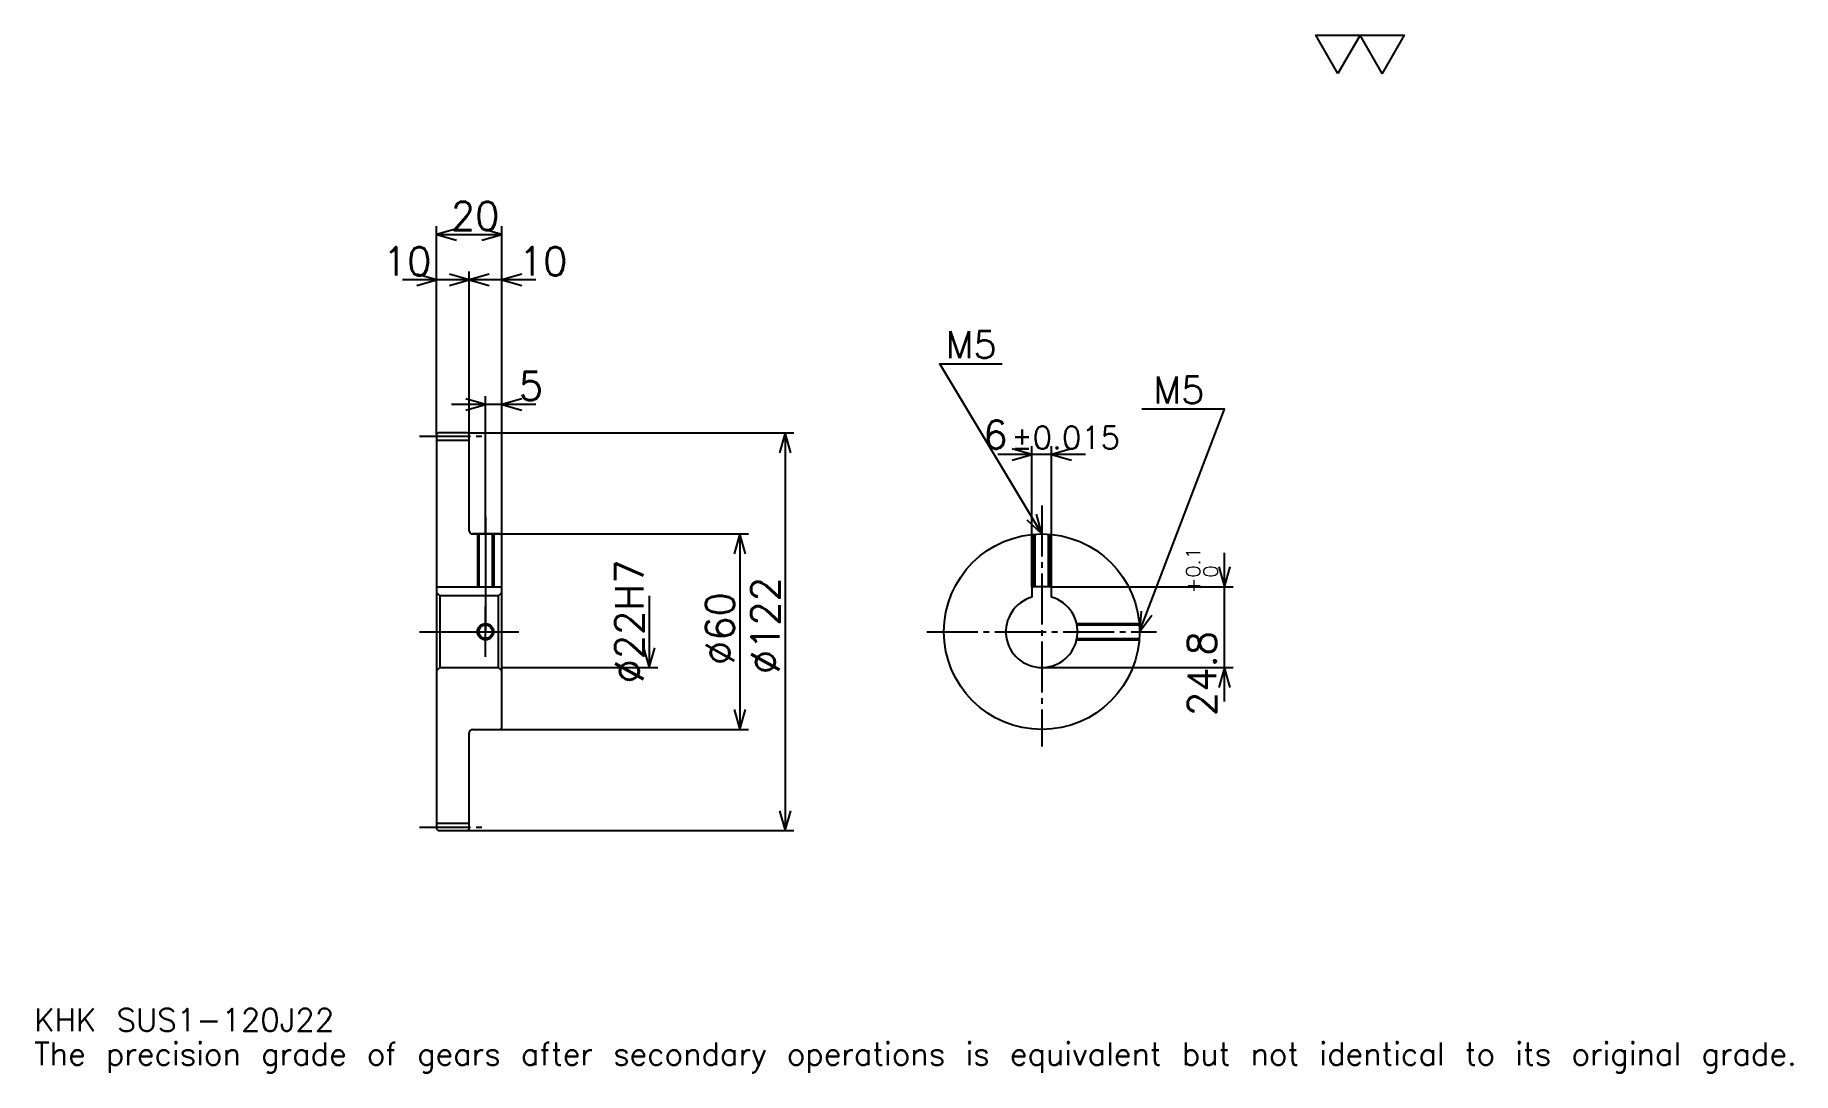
# Model space of a CAD drawing. Extents: x 18 to 557, y 6 to 325.
import ezdxf

# ---------------------------------------------------------------- set-up
doc = ezdxf.new("R2010")
doc.units = 0
doc.linetypes.add('DASHDOT', pattern=[20.869564, 15.652174, -1.73913, 1.73913, -1.73913])
doc.layers.get('0').update_dxf_attribs({"linetype": 'CONTINUOUS'})
doc.layers.add('DASHDOT', color=6, linetype='DASHDOT')
doc.styles.add('KANJI', font='TXT', dxfattribs={"bigfont": 'BIGFONT'})

msp = doc.modelspace()

# ---------------------------------------------------------------- linework, layer by layer
at = {"color": 5}
for p, q in [((140.869568, 202.739136), (140.869568, 266.217407)), ((160.869568, 202.739136), (160.869568, 266.217407)), ((140.869568, 263.608704), (160.869568, 263.608704)), ((161.304352, 249.695648), (130.434784, 249.695648)), ((171.304352, 249.695648), (140.434784, 249.695648)), ((150.869568, 202.739136), (150.869568, 252.304352)), ((171.304352, 211.434784), (145.434784, 211.434784)), ((155.869568, 202.739136), (155.869568, 214.043488)), ((140.869568, 202.239136), (140.869568, 202.739136)), ((150.369568, 202.739136), (160.869568, 202.739136)), ((150.869568, 202.239136), (150.869568, 202.739136)), ((155.869568, 171.739136), (155.869568, 202.739136)), ((155.869568, 171.739136), (155.869568, 202.739136)), ((160.869568, 202.739136), (250.434784, 202.739136)), ((160.869568, 171.239136), (160.869568, 202.739136)), ((247.82608, 202.739136), (247.82608, 80.739136)), ((339.956543, 196.08696), (313.086975, 196.08696)), ((323.521729, 155.539139), (323.521729, 198.695663)), ((329.521729, 155.539139), (329.521729, 198.695663)), ((151.869568, 171.739136), (160.869568, 171.739136)), ((160.869568, 171.739136), (236.521744, 171.739136)), ((233.913055, 171.739136), (233.913055, 111.739136)), ((382.608704, 120.304352), (382.608704, 165.973923)), ((206.08696, 152.739136), (206.08696, 130.739136)), ((329.521729, 155.539139), (385.217407, 155.539139)), ((160.869568, 130.739136), (208.695648, 130.739136)), ((326.521729, 130.739136), (385.217407, 130.739136)), ((151.869568, 111.739136), (160.869568, 111.739136)), ((160.869568, 111.739136), (236.521744, 111.739136)), ((150.369568, 80.739136), (160.869568, 80.739136)), ((160.869568, 80.739136), (250.434784, 80.739136))]:
    msp.add_line(p, q, dxfattribs=at)
at = {"color": 4}
for p, q in [((140.869568, 200.489136), (150.869568, 200.489136)), ((140.869568, 155.539139), (160.869568, 155.539139)), ((141.869568, 152.739136), (141.869568, 130.739136)), ((159.869568, 152.739136), (160.869568, 153.739136)), ((159.869568, 130.739136), (160.869568, 129.739136)), ((140.869568, 82.989136), (150.869568, 82.989136))]:
    msp.add_line(p, q, dxfattribs=at)
at = {"color": 7}
msp.add_lwpolyline([(417.391296, 313.043488), (410.608673, 324.800018), (437.739136, 324.800018), (430.956512, 313.043488), (424.17392, 324.800018), (417.391296, 313.043488)], dxfattribs=at)
at = {"color": 5}
for points in [[(146.956528, 265.347839), (140.869568, 263.608704), (146.956528, 261.869568)], [(154.782608, 261.869568), (160.869568, 263.608704), (154.782608, 265.347839)], [(134.782608, 247.956528), (140.869568, 249.695648), (134.782608, 251.434784)], [(144.782608, 247.956528), (150.869568, 249.695648), (144.782608, 251.434784)], [(156.956528, 251.434784), (150.869568, 249.695648), (156.956528, 247.956528)], [(166.956528, 251.434784), (160.869568, 249.695648), (166.956528, 247.956528)], [(326.521729, 171.739136), (295.217407, 223.913055), (314.347839, 223.913055)], [(149.782608, 209.695648), (155.869568, 211.434784), (149.782608, 213.17392)], [(166.956528, 213.17392), (160.869568, 211.434784), (166.956528, 209.695648)], [(356.521729, 141.739136), (382.608704, 210), (357.217407, 210)], [(249.565216, 196.652176), (247.82608, 202.739136), (246.08696, 196.652176)], [(317.434784, 194.347839), (323.521729, 196.08696), (317.434784, 197.826096)], [(335.608704, 197.826096), (329.521729, 196.08696), (335.608704, 194.347839)], [(321.898743, 176.063873), (326.521729, 171.739136), (324.881317, 177.853424)], [(235.652176, 165.652176), (233.913055, 171.739136), (232.17392, 165.652176)], [(380.869568, 161.626099), (382.608704, 155.539139), (384.347839, 161.626099)], [(357.07016, 148.045868), (356.521729, 141.739136), (360.319214, 146.804184)], [(204.347824, 136.826096), (206.08696, 130.739136), (207.82608, 136.826096)], [(384.347839, 124.652176), (382.608704, 130.739136), (380.869568, 124.652176)], [(232.17392, 117.826096), (233.913055, 111.739136), (235.652176, 117.826096)], [(246.08696, 86.826096), (247.82608, 80.739136), (249.565216, 86.826096)]]:
    msp.add_lwpolyline(points, dxfattribs=at)
at = {"color": 4}
for points in [[(150.869568, 172.739136), (150.869568, 202.239136), (150.369568, 202.739136), (141.369568, 202.739136), (140.869568, 202.239136), (140.869568, 129.739136)], [(151.869568, 111.739136), (160.369568, 111.739136), (160.869568, 112.239136), (160.869568, 171.239136), (160.369568, 171.739136), (151.869568, 171.739136)], [(153.369568, 171.739136), (153.369568, 155.539139)], [(153.804565, 171.739136), (153.804565, 155.539139)], [(157.93457, 171.739136), (157.93457, 155.539139)], [(158.369568, 171.739136), (158.369568, 155.539139)], [(324.021729, 155.539139), (324.021729, 171.634796)], [(324.456726, 155.539139), (324.456726, 171.667984)], [(328.586731, 155.539139), (328.586731, 171.667984)], [(329.021729, 155.539139), (329.021729, 171.634796)], [(140.869568, 129.739136), (141.869568, 130.739136), (159.869568, 130.739136), (159.869568, 152.739136), (141.869568, 152.739136), (140.869568, 153.739136)], [(329.521729, 152.322144), (329.521729, 155.539139), (323.521729, 155.539139), (323.521729, 152.322144)], [(337.233887, 144.239136), (356.417389, 144.239136)], [(337.326172, 143.804138), (356.450592, 143.804138)], [(337.233887, 139.239136), (356.417389, 139.239136)], [(337.326172, 139.674133), (356.450592, 139.674133)], [(140.869568, 129.739136), (140.869568, 81.239136), (141.369568, 80.739136), (150.369568, 80.739136), (150.869568, 81.239136), (150.869568, 110.739136)]]:
    msp.add_lwpolyline(points, dxfattribs=at)
for centre, radius in [((326.521729, 141.739136), 30), ((155.869568, 141.739136), 2.065)]:
    msp.add_circle(centre, radius, dxfattribs=at)
at = {"color": 7}
msp.add_circle((155.869568, 141.739136), 2.5, dxfattribs=at)
at = {"color": 4}
for centre, radius, start, end in [((151.869568, 172.739136), 1, 180, 270), ((326.521729, 141.739136), 11, 105.82662089, 74.17337911), ((151.869568, 110.739136), 1, 90, 180)]:
    msp.add_arc(centre, radius, start, end, dxfattribs=at)
at = {"layer": 'DASHDOT', "color": 7}
for p, q in [((135.652176, 201.739136), (156.08696, 201.739136)), ((326.521729, 180.434784), (326.521729, 106.521744)), ((155.869568, 171.739136), (155.869568, 141.739136)), ((135.652176, 141.739136), (166.08696, 141.739136)), ((291.304352, 141.739136), (361.739136, 141.739136)), ((135.652176, 81.739136), (156.08696, 81.739136))]:
    msp.add_line(p, q, dxfattribs=at)
for points in [[(155.869568, 176.956528), (155.869568, 150.321747)], [(155.869568, 134.021744), (155.869568, 149.456528)], [(148.152176, 141.739136), (163.58696, 141.739136)]]:
    msp.add_lwpolyline(points, dxfattribs=at)

# ---------------------------------------------------------------- texts
at = {"color": 7, "style": 'KANJI'}
for s, height, p in [('20', 8.695652, (145.217392, 265)), ('10', 8.695652, (124.347824, 251.08696)), ('10', 8.695652, (166.08696, 251.08696)), ('M5', 8.347826, (296.956543, 225.652176)), ('5', 8.695652, (166.08696, 212.82608)), ('M5', 8.347826, (360.695679, 211.739136)), ('6', 8.695652, (308.572205, 197.826096)), ('%%p0.015', 6.956522, (317.17981, 197.826096)), ('KHK SUS1-120J22', 6.956522, (17.391304, 19.130434)), ('The precision grade of gears after secondary operations is equivalent but not identical to its original grade.', 6.956522, (17.391304, 8.695652))]:
    msp.add_text(s, height=height, dxfattribs=at).set_placement(p)
for s, height, p in [('%%c22H7', 8.695652, (204.347824, 125.869568)), ('0.1', 4.347826, (375.130432, 158.372498)), ('%%c122', 8.695652, (246.08696, 128.695648)), ('+', 4.347826, (375.130432, 153.502945)), ('0', 4.347826, (380.521729, 158.372498)), ('%%c60', 8.695652, (232.17392, 131.521744)), ('24.8', 8.695652, (380, 115.864716))]:
    msp.add_text(s, height=height, rotation=90, dxfattribs=at).set_placement(p)

doc.saveas('drawing.dxf')
